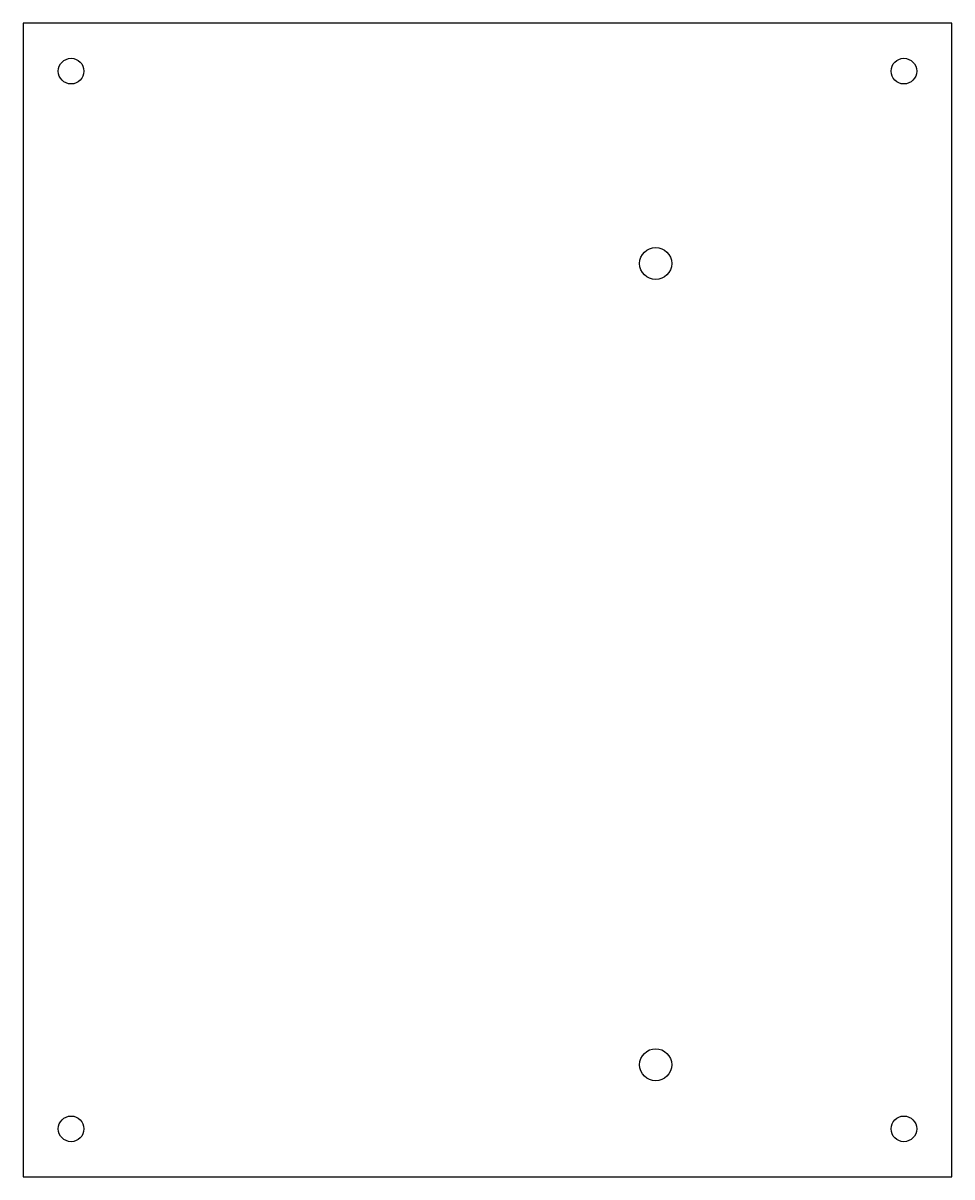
# Model space of a CAD drawing. Extents: x -30 to 86, y -144 to 0.
import ezdxf

# ---------------------------------------------------------------- set-up
doc = ezdxf.new("R2010")
doc.units = 0

# ---------------------------------------------------------------- blocks, each defined once
blk = doc.blocks.new('CUT060_CS')
at = {"layer": 'laser-sections', "color": 0}
blk.add_lwpolyline([(86, 0), (-30, 0), (-30, -144), (86, -144)], close=True, dxfattribs=at)
for centre, radius in [((-24, -6, 19.5), 1.6), ((80, -6, 19.5), 1.6), ((49, -30, 19.5), 2), ((49, -130, 19.5), 2), ((-24, -138, 19.5), 1.6), ((80, -138, 19.5), 1.6)]:
    blk.add_circle(centre, radius, dxfattribs=at)

msp = doc.modelspace()

# ---------------------------------------------------------------- block references
at = {"layer": 'laser-sections', "color": 0}
msp.add_blockref('CUT060_CS', (0, 0), dxfattribs=at)

doc.saveas('drawing.dxf')
